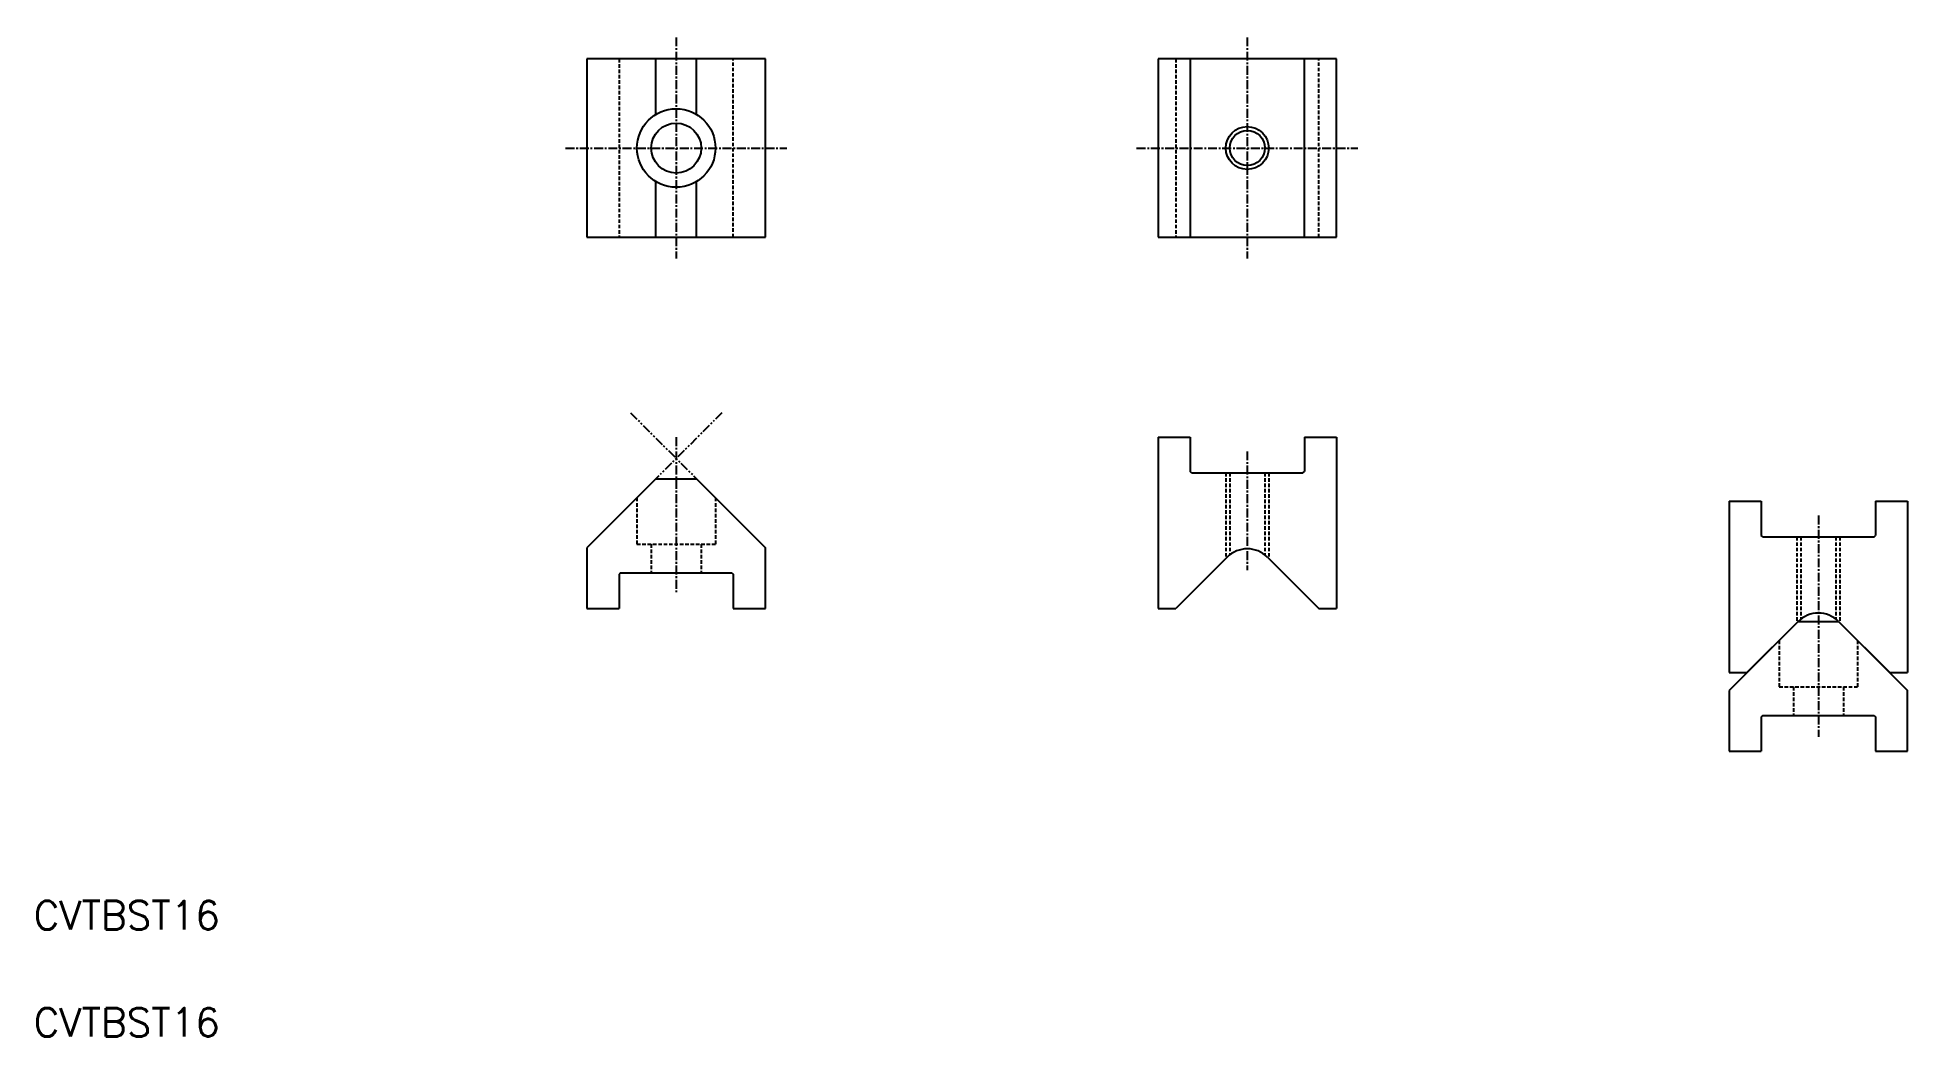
# Model space of a CAD drawing. Extents: x 11 to 272, y 10 to 150.
import ezdxf

# ---------------------------------------------------------------- set-up
doc = ezdxf.new("R2010")
doc.units = 0
for name, pattern in [('CENTER', [2, 1.25, -0.25, 0.25, -0.25]), ('DASHED', [0.75, 0.5, -0.25]), ('PHANTOM', [2.5, 1.25, -0.25, 0.25, -0.25, 0.25, -0.25])]:
    doc.linetypes.add(name, pattern=pattern)
doc.layers.get('0').update_dxf_attribs({"linetype": 'CONTINUOUS'})
doc.layers.add('CENTER', color=1, linetype='CENTER')
doc.styles.get("Standard").update_dxf_attribs({"font": 'txt.shx', "bigfont": 'bigfont.shx'})

msp = doc.modelspace()

# ---------------------------------------------------------------- linework, layer by layer
at = {"color": 7, "linetype": 'CONTINUOUS'}
for p, q in [((87.5, 147), (87.5, 122)), ((112.5, 147), (87.5, 147)), ((97.17, 139.22), (97.17, 147)), ((102.83, 139.22), (102.83, 147)), ((112.5, 122), (112.5, 147)), ((167.5, 147), (167.5, 122)), ((192.5, 147), (167.5, 147)), ((172, 147), (172, 122)), ((188, 122), (188, 147)), ((192.5, 122), (192.5, 147)), ((87.5, 140.75), (87.5, 140.75)), ((87.5, 140.75), (87.5, 140.75)), ((167.5, 140.75), (167.5, 140.75)), ((167.5, 140.75), (167.5, 140.75)), ((87.5, 134.5), (87.5, 134.5)), ((87.5, 134.5), (87.5, 134.5)), ((167.5, 134.5), (167.5, 134.5)), ((167.5, 134.5), (167.5, 134.5)), ((97.17, 122), (97.17, 129.78)), ((102.83, 122), (102.83, 129.78)), ((87.5, 122), (112.5, 122)), ((167.5, 122), (192.5, 122)), ((167.5, 94), (167.5, 70)), ((167.5, 94), (172, 94)), ((172, 94), (172, 89.2)), ((188, 94), (192.5, 94)), ((188, 94), (188, 89.2)), ((192.5, 94), (192.5, 70)), ((172.2, 89), (172, 89.2)), ((187.8, 89), (188, 89.2)), ((97.17, 88.17), (87.5, 78.5)), ((97.17, 88.17), (102.83, 88.17)), ((102.83, 88.17), (112.5, 78.5)), ((172.2, 89), (187.8, 89)), ((247.5, 85), (247.5, 61)), ((247.5, 85), (252, 85)), ((252, 85), (252, 80.2)), ((268, 85), (268, 80.2)), ((268, 85), (272.5, 85)), ((272.5, 85), (272.5, 61)), ((252.2, 80), (252, 80.2)), ((252.2, 80), (267.8, 80)), ((267.8, 80), (268, 80.2)), ((87.5, 78.5), (87.5, 70)), ((112.5, 70), (112.5, 78.5)), ((177.17, 77.17), (170, 70)), ((182.83, 77.17), (190, 70)), ((92.2, 75), (92, 74.8)), ((92, 74.8), (92, 70)), ((92.2, 75), (107.8, 75)), ((107.8, 75), (108, 74.8)), ((108, 74.8), (108, 70)), ((87.5, 70), (92, 70)), ((108, 70), (112.5, 70)), ((167.5, 70), (170, 70)), ((190, 70), (192.5, 70)), ((257.17, 68.17), (247.5, 58.5)), ((257.17, 68.17), (250, 61)), ((257.17, 68.17), (262.83, 68.17)), ((262.83, 68.17), (272.5, 58.5)), ((262.83, 68.17), (270, 61)), ((247.5, 61), (250, 61)), ((270, 61), (272.5, 61)), ((247.5, 58.5), (247.5, 50)), ((272.5, 50), (272.5, 58.5)), ((252.2, 55), (252, 54.8)), ((252, 54.8), (252, 50)), ((252.2, 55), (267.8, 55)), ((267.8, 55), (268, 54.8)), ((268, 54.8), (268, 50)), ((247.5, 50), (252, 50)), ((268, 50), (272.5, 50))]:
    msp.add_line(p, q, dxfattribs=at)
at = {"color": 3, "linetype": 'DASHED'}
for p, q in [((92, 147), (92, 122)), ((108, 122), (108, 147)), ((170, 147), (170, 122)), ((190, 122), (190, 147)), ((177, 89), (177, 77)), ((177.54, 89), (177.54, 77.5)), ((182.46, 89), (182.46, 77.5)), ((183, 89), (183, 77)), ((94.5, 85.5), (94.5, 79)), ((105.5, 85.5), (105.5, 79)), ((94.5, 79), (105.5, 79)), ((96.5, 79), (96.5, 75)), ((103.5, 79), (103.5, 75)), ((257, 80), (257, 68)), ((257.54, 80), (257.54, 68.5)), ((262.46, 80), (262.46, 68.5)), ((263, 80), (263, 68)), ((254.5, 65.5), (254.5, 59)), ((265.5, 65.5), (265.5, 59)), ((254.5, 59), (265.5, 59)), ((256.5, 59), (256.5, 55)), ((263.5, 59), (263.5, 55))]:
    msp.add_line(p, q, dxfattribs=at)
at = {"color": 3, "linetype": 'PHANTOM'}
for p, q in [((93.6, 97.4), (102.83, 88.17)), ((106.4, 97.4), (97.17, 88.17))]:
    msp.add_line(p, q, dxfattribs=at)
at = {"color": 7, "linetype": 'CONTINUOUS'}
for centre, radius in [((100, 134.5), 5.5), ((100, 134.5), 3.5), ((180, 134.5), 2.46)]:
    msp.add_circle(centre, radius, dxfattribs=at)
at = {"color": 3, "linetype": 'CONTINUOUS'}
msp.add_circle((180, 134.5), 3, dxfattribs=at)
at = {"color": 7, "linetype": 'CONTINUOUS'}
for centre in [(180, 74.34), (260, 65.34)]:
    msp.add_arc(centre, 4, 45, 135, dxfattribs=at)
at = {"layer": 'CENTER', "color": 1, "linetype": 'CENTER'}
for p, q in [((100, 150), (100, 119)), ((180, 150), (180, 119)), ((84.5, 134.5), (115.5, 134.5)), ((164.5, 134.5), (195.5, 134.5)), ((100, 94), (100, 72)), ((180, 92), (180, 75.34)), ((260, 83), (260, 52))]:
    msp.add_line(p, q, dxfattribs=at)

# ---------------------------------------------------------------- texts
at = {"color": 7, "linetype": 'CONTINUOUS'}
for p in [(10, 25), (10, 10)]:
    msp.add_text('CVTBST16', height=4, dxfattribs=at).set_placement(p)

doc.saveas('drawing.dxf')
